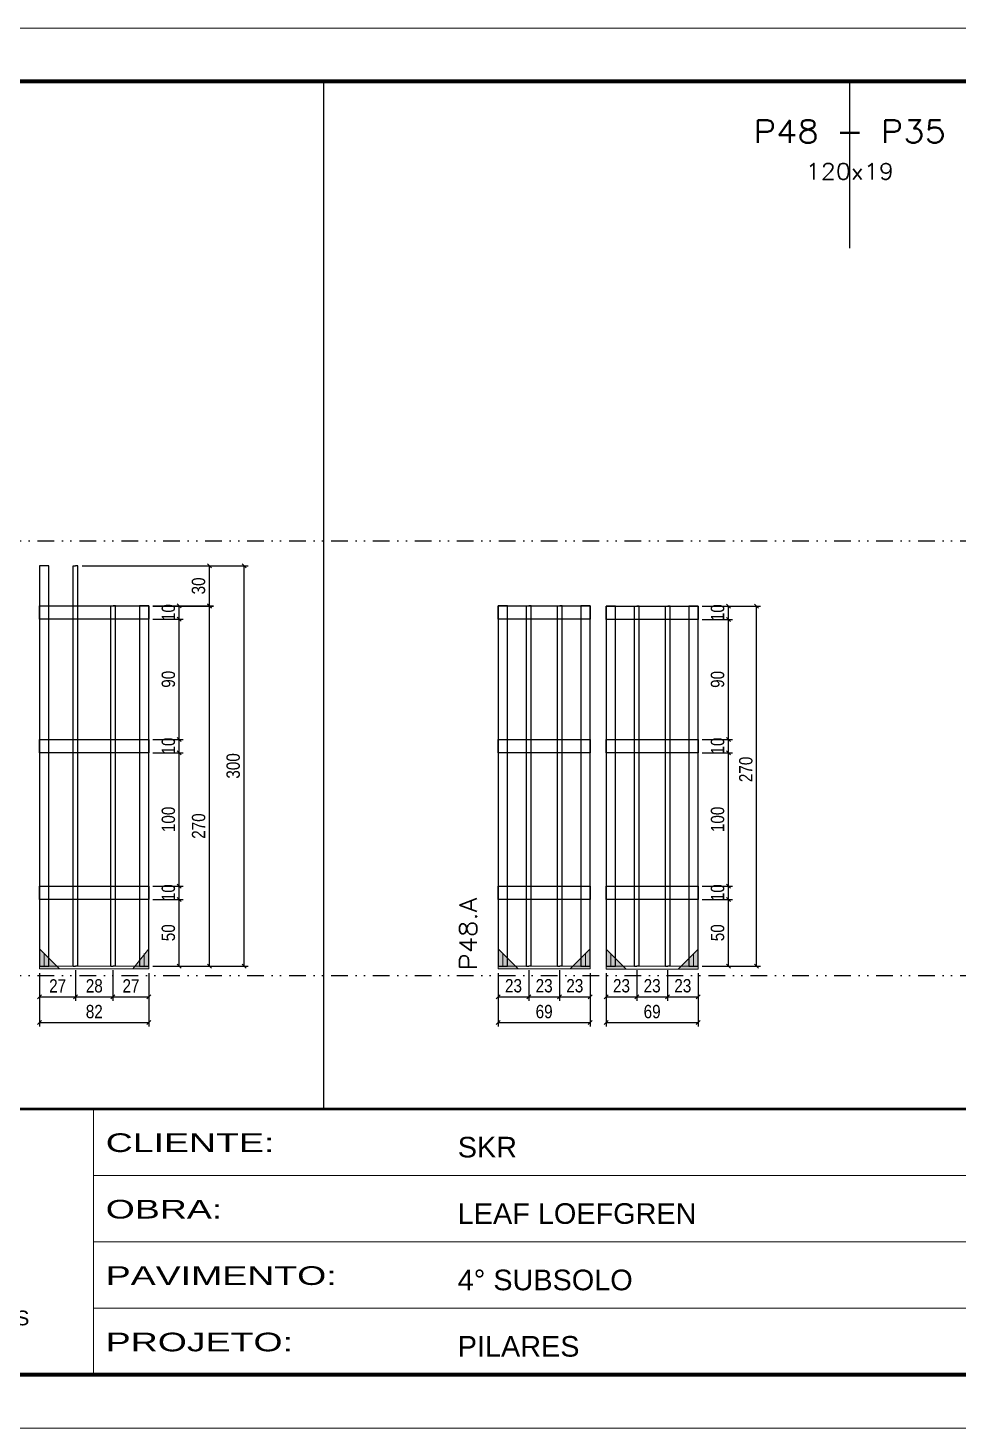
# Model space of a CAD drawing. Header units: millimetres. Extents: x 13777 to 27878, y -21631 to 6985.
# Drawn here: x 14776 to 15474, y -13591 to -12541 of the extents above; entities that cross this region are included whole.
import ezdxf
from ezdxf.enums import TextEntityAlignment as Align

# ---------------------------------------------------------------- set-up
doc = ezdxf.new("R2010")
doc.units = ezdxf.units.MM
for name, pattern in [('CONTINUO', [0]), ('DASHED', [0.75, 0.5, -0.25]), ('DIVIDE2', [0.625, 0.25, -0.125, 0, -0.125, 0, -0.125]), ('HIDDEN', [0.375, 0.25, -0.125])]:
    doc.linetypes.add(name, pattern=pattern)
for name, color, linetype in [('COTA', 241, 'Continuous'), ('Nível', 160, 'Continuous'), ('SARR_2.2x10', 60, 'Continuous'), ('SARR_3.5x7', 81, 'Continuous'), ('SARR_7x7', 40, 'Continuous'), ('Texto de Titulo', 7, 'Continuous'), ('Texto Nível', 251, 'Continuous'), ('Texto Qtd Sarr', 242, 'Continuous')]:
    doc.layers.add(name, color=color, linetype=linetype)
for name, color, linetype, lineweight in [('Folhas', 255, 'Continuous', 9), ('Madeira', 126, 'Continuous', 18), ('Sarr 2.2x7', 40, 'Continuous', 9), ('SARRAFO DE PRESSAO', 251, 'DASHED', 9), ('Texto Seção', 7, 'Continuous', 15)]:
    doc.layers.add(name, color=color, linetype=linetype, lineweight=lineweight)
doc.styles.add('ARIAL', font='arial.ttf')
doc.styles.add('COTA TECNICA', font='techl___.ttf', dxfattribs={"height": 10})
doc.styles.add('REGUA-120', font='ROMANS.shx', dxfattribs={"height": 15})
doc.styles.add('ROMANS', font='romans.shx')
doc.styles.add('Tecnologia', font='')
doc.styles.get('Tecnologia').set_extended_font_data('Forgotten Futurist')
doc.dimstyles.new('PAINEL', dxfattribs={"dimtxt": 10, "dimasz": 3, "dimexe": 3, "dimexo": 3, "dimgap": 3, "dimtad": 1, "dimdec": 1, "dimzin": 12, "dimdsep": 46, "dimtxsty": 'COTA TECNICA', "dimblk1": 'OBLIQUE', "dimblk2": 'OBLIQUE', "dimsah": 1, "dimcen": 0.9, "dimclrd": 4, "dimclre": 4, "dimclrt": 240, "dimadec": 1, "dimazin": 3, "dimtfac": 1, "dimtdec": 1, "dimtmove": 0, "dimatfit": 3, "dimfxl": 1, "dimtolj": 1, "dimtzin": 12, "dimarcsym": 0})

# ---------------------------------------------------------------- blocks, each defined once
blk = doc.blocks.new('9999999999')
at = {"color": 30, "linetype": 'CONTINUO'}
for p, q in [((98564.6, 34230.2), (98564.6, 34429.4)), ((98564.6, 34379.6), (99584, 34379.6)), ((98564.6, 34329.8), (99488, 34329.8)), ((98564.6, 34280), (99488, 34280))]:
    blk.add_line(p, q, dxfattribs=at)
at = {"color": 30, "linetype": 'CONTINUO', "const_width": 2}
blk.add_lwpolyline([(99584, 34230.2), (99584, 34414.4, 0.414214), (99569, 34429.4), (98229, 34429.4, 0.414214), (98214, 34414.4), (98214, 34245.2, 0.414214), (98229, 34230.2), (99584, 34230.2)], format="xyb", dxfattribs=at)
at = {"layer": 'Folhas'}
blk.add_lwpolyline([(98139, 34190.2), (99624, 34190.2), (99624, 35240.2), (98139, 35240.2)], close=True, dxfattribs=at)
at = {"layer": 'Folhas', "color": 30, "const_width": 3}
blk.add_lwpolyline([(98214, 34230.2), (99584, 34230.2), (99584, 35200.2), (98214, 35200.2)], close=True, dxfattribs=at)
at = {"color": 7, "linetype": 'Continuous', "ltscale": 5, "style": 'ARIAL'}
for s, height, p in [('SKR', 15.48, (98837.7, 34393.1)), ('LEAF LOEFGREN', 15.483, (98837.7, 34343.3)), ('4° SUBSOLO', 15.48, (98837.7, 34293.5)), ('NOVA SISTEMAS CONSTRUTIVOS', 11.059, (98263.2, 34267.2)), ('PILARES', 15.48, (98837.7, 34243.7))]:
    blk.add_text(s, height=height, dxfattribs=at).set_placement(p)
at = {"layer": 'Folhas', "color": 7, "style": 'Tecnologia', "width": 1.5}
for s, p in [('CLIENTE:', (98573.7, 34397.2)), ('OBRA:', (98573.7, 34347.3)), ('PAVIMENTO:', (98573.7, 34297.5)), ('PROJETO:', (98573.7, 34247.7))]:
    blk.add_text(s, height=14, dxfattribs=at).set_placement(p)
blk = doc.blocks.new('_Oblique')
at = {"color": 0, "linetype": 'ByBlock', "lineweight": -2}
blk.add_line((-0.5, -0.5), (0.5, 0.5), dxfattribs=at)
blk = doc.blocks.new('*D3092')
at = {"layer": 'COTA', "color": 4, "lineweight": -2, "transparency": 16777216}
for p, q in [((14785.1, -13249.8), (14785.1, -13270.6)), ((14812.1, -13247.6), (14812.1, -13270.6)), ((14785.1, -13267.6), (14812.1, -13267.6))]:
    blk.add_line(p, q, dxfattribs=at)
at = {"layer": 'Defpoints', "color": 0, "transparency": 16777216}
for p in [(14785.1, -13246.8), (14812.1, -13244.6), (14812.1, -13267.6)]:
    blk.add_point(p, dxfattribs=at)
at = {"layer": 'COTA', "color": 4, "lineweight": -2, "transparency": 16777216, "xscale": 3, "yscale": 3, "zscale": 3, "rotation": 180}
blk.add_blockref('_Oblique', (14785.1, -13267.6), dxfattribs=at)
at = {"layer": 'COTA', "color": 4, "lineweight": -2, "transparency": 16777216, "xscale": 3, "yscale": 3, "zscale": 3}
blk.add_blockref('_Oblique', (14812.1, -13267.6), dxfattribs=at)
at = {"layer": 'COTA', "color": 240, "transparency": 16777216, "insert": (14798.6, -13259.5), "char_height": 10, "attachment_point": 5, "style": 'COTA TECNICA'}
blk.add_mtext('\\A1;27', dxfattribs=at)
blk = doc.blocks.new('*D3093')
at = {"layer": 'COTA', "color": 4, "lineweight": -2, "transparency": 16777216}
for p, q in [((14812.1, -13247.6), (14812.1, -13270.6)), ((14840.1, -13247.6), (14840.1, -13270.6)), ((14812.1, -13267.6), (14840.1, -13267.6))]:
    blk.add_line(p, q, dxfattribs=at)
at = {"layer": 'Defpoints', "color": 0, "transparency": 16777216}
for p in [(14812.1, -13244.6), (14840.1, -13244.6), (14840.1, -13267.6)]:
    blk.add_point(p, dxfattribs=at)
at = {"layer": 'COTA', "color": 4, "lineweight": -2, "transparency": 16777216, "xscale": 3, "yscale": 3, "zscale": 3, "rotation": 180}
blk.add_blockref('_Oblique', (14812.1, -13267.6), dxfattribs=at)
at = {"layer": 'COTA', "color": 4, "lineweight": -2, "transparency": 16777216, "xscale": 3, "yscale": 3, "zscale": 3}
blk.add_blockref('_Oblique', (14840.1, -13267.6), dxfattribs=at)
at = {"layer": 'COTA', "color": 240, "transparency": 16777216, "insert": (14826.1, -13259.5), "char_height": 10, "attachment_point": 5, "style": 'COTA TECNICA'}
blk.add_mtext('\\A1;28', dxfattribs=at)
blk = doc.blocks.new('*D3094')
at = {"layer": 'COTA', "color": 4, "lineweight": -2, "transparency": 16777216}
for p, q in [((14840.1, -13247.6), (14840.1, -13270.6)), ((14867.1, -13249.8), (14867.1, -13270.6)), ((14840.1, -13267.6), (14867.1, -13267.6))]:
    blk.add_line(p, q, dxfattribs=at)
at = {"layer": 'Defpoints', "color": 0, "transparency": 16777216}
for p in [(14840.1, -13244.6), (14867.1, -13246.8), (14867.1, -13267.6)]:
    blk.add_point(p, dxfattribs=at)
at = {"layer": 'COTA', "color": 4, "lineweight": -2, "transparency": 16777216, "xscale": 3, "yscale": 3, "zscale": 3, "rotation": 180}
blk.add_blockref('_Oblique', (14840.1, -13267.6), dxfattribs=at)
at = {"layer": 'COTA', "color": 4, "lineweight": -2, "transparency": 16777216, "xscale": 3, "yscale": 3, "zscale": 3}
blk.add_blockref('_Oblique', (14867.1, -13267.6), dxfattribs=at)
at = {"layer": 'COTA', "color": 240, "transparency": 16777216, "insert": (14853.6, -13259.5), "char_height": 10, "attachment_point": 5, "style": 'COTA TECNICA'}
blk.add_mtext('\\A1;27', dxfattribs=at)
blk = doc.blocks.new('*D3095')
at = {"layer": 'COTA', "color": 4, "lineweight": -2, "transparency": 16777216}
for p, q in [((14785.1, -13249.8), (14785.1, -13289.9)), ((14867.1, -13249.8), (14867.1, -13289.9)), ((14785.1, -13286.9), (14867.1, -13286.9))]:
    blk.add_line(p, q, dxfattribs=at)
at = {"layer": 'Defpoints', "color": 0, "transparency": 16777216}
for p in [(14785.1, -13246.8), (14867.1, -13246.8), (14867.1, -13286.9)]:
    blk.add_point(p, dxfattribs=at)
at = {"layer": 'COTA', "color": 4, "lineweight": -2, "transparency": 16777216, "xscale": 3, "yscale": 3, "zscale": 3, "rotation": 180}
blk.add_blockref('_Oblique', (14785.1, -13286.9), dxfattribs=at)
at = {"layer": 'COTA', "color": 4, "lineweight": -2, "transparency": 16777216, "xscale": 3, "yscale": 3, "zscale": 3}
blk.add_blockref('_Oblique', (14867.1, -13286.9), dxfattribs=at)
at = {"layer": 'COTA', "color": 240, "transparency": 16777216, "insert": (14826.1, -13278.8), "char_height": 10, "attachment_point": 5, "style": 'COTA TECNICA'}
blk.add_mtext('\\A1;82', dxfattribs=at)
blk = doc.blocks.new('*D3096')
at = {"layer": 'COTA', "color": 4, "lineweight": -2, "transparency": 16777216}
for p, q in [((14870.1, -13194.6), (14892.8, -13194.6)), ((14889.8, -13244.6), (14889.8, -13194.6)), ((14870.1, -13244.6), (14892.8, -13244.6))]:
    blk.add_line(p, q, dxfattribs=at)
at = {"layer": 'Defpoints', "color": 0, "transparency": 16777216}
for p in [(14867.1, -13194.6), (14889.8, -13194.6), (14867.1, -13244.6)]:
    blk.add_point(p, dxfattribs=at)
at = {"layer": 'COTA', "color": 4, "lineweight": -2, "transparency": 16777216, "xscale": 3, "yscale": 3, "zscale": 3}
for p, rotation in [((14889.8, -13194.6), 90), ((14889.8, -13244.6), 270)]:
    blk.add_blockref('_Oblique', p, dxfattribs=dict(at, rotation=rotation))
at = {"layer": 'COTA', "color": 240, "transparency": 16777216, "insert": (14881.7, -13219.6), "char_height": 10, "attachment_point": 5, "rotation": 90, "style": 'COTA TECNICA'}
blk.add_mtext('\\A1;50', dxfattribs=at)
blk = doc.blocks.new('*D3097')
at = {"layer": 'COTA', "color": 4, "lineweight": -2, "transparency": 16777216}
for p, q in [((14870.1, -13184.6), (14892.8, -13184.6)), ((14889.8, -13194.6), (14889.8, -13184.6)), ((14870.1, -13194.6), (14892.8, -13194.6))]:
    blk.add_line(p, q, dxfattribs=at)
at = {"layer": 'Defpoints', "color": 0, "transparency": 16777216}
for p in [(14867.1, -13184.6), (14889.8, -13184.6), (14867.1, -13194.6)]:
    blk.add_point(p, dxfattribs=at)
at = {"layer": 'COTA', "color": 4, "lineweight": -2, "transparency": 16777216, "xscale": 3, "yscale": 3, "zscale": 3}
for p, rotation in [((14889.8, -13184.6), 90), ((14889.8, -13194.6), 270)]:
    blk.add_blockref('_Oblique', p, dxfattribs=dict(at, rotation=rotation))
at = {"layer": 'COTA', "color": 240, "transparency": 16777216, "insert": (14881.7, -13189.6), "char_height": 10, "attachment_point": 5, "rotation": 90, "style": 'COTA TECNICA'}
blk.add_mtext('\\A1;10', dxfattribs=at)
blk = doc.blocks.new('*D3098')
at = {"layer": 'COTA', "color": 4, "lineweight": -2, "transparency": 16777216}
for p, q in [((14870.1, -13084.6), (14892.8, -13084.6)), ((14889.8, -13184.6), (14889.8, -13084.6)), ((14870.1, -13184.6), (14892.8, -13184.6))]:
    blk.add_line(p, q, dxfattribs=at)
at = {"layer": 'Defpoints', "color": 0, "transparency": 16777216}
for p in [(14867.1, -13084.6), (14889.8, -13084.6), (14867.1, -13184.6)]:
    blk.add_point(p, dxfattribs=at)
at = {"layer": 'COTA', "color": 4, "lineweight": -2, "transparency": 16777216, "xscale": 3, "yscale": 3, "zscale": 3}
for p, rotation in [((14889.8, -13084.6), 90), ((14889.8, -13184.6), 270)]:
    blk.add_blockref('_Oblique', p, dxfattribs=dict(at, rotation=rotation))
at = {"layer": 'COTA', "color": 240, "transparency": 16777216, "insert": (14881.7, -13134.6), "char_height": 10, "attachment_point": 5, "rotation": 90, "style": 'COTA TECNICA'}
blk.add_mtext('\\A1;100', dxfattribs=at)
blk = doc.blocks.new('*D3099')
at = {"layer": 'COTA', "color": 4, "lineweight": -2, "transparency": 16777216}
for p, q in [((14870.1, -13074.6), (14892.8, -13074.6)), ((14889.8, -13084.6), (14889.8, -13074.6)), ((14870.1, -13084.6), (14892.8, -13084.6))]:
    blk.add_line(p, q, dxfattribs=at)
at = {"layer": 'Defpoints', "color": 0, "transparency": 16777216}
for p in [(14867.1, -13074.6), (14889.8, -13074.6), (14867.1, -13084.6)]:
    blk.add_point(p, dxfattribs=at)
at = {"layer": 'COTA', "color": 4, "lineweight": -2, "transparency": 16777216, "xscale": 3, "yscale": 3, "zscale": 3}
for p, rotation in [((14889.8, -13074.6), 90), ((14889.8, -13084.6), 270)]:
    blk.add_blockref('_Oblique', p, dxfattribs=dict(at, rotation=rotation))
at = {"layer": 'COTA', "color": 240, "transparency": 16777216, "insert": (14881.7, -13079.6), "char_height": 10, "attachment_point": 5, "rotation": 90, "style": 'COTA TECNICA'}
blk.add_mtext('\\A1;10', dxfattribs=at)
blk = doc.blocks.new('*D3100')
at = {"layer": 'COTA', "color": 4, "lineweight": -2, "transparency": 16777216}
for p, q in [((14870.1, -12984.5), (14892.8, -12984.5)), ((14889.8, -13074.6), (14889.8, -12984.5)), ((14870.1, -13074.6), (14892.8, -13074.6))]:
    blk.add_line(p, q, dxfattribs=at)
at = {"layer": 'Defpoints', "color": 0, "transparency": 16777216}
for p in [(14867.1, -12984.5), (14889.8, -12984.5), (14867.1, -13074.6)]:
    blk.add_point(p, dxfattribs=at)
at = {"layer": 'COTA', "color": 4, "lineweight": -2, "transparency": 16777216, "xscale": 3, "yscale": 3, "zscale": 3}
for p, rotation in [((14889.8, -12984.5), 90), ((14889.8, -13074.6), 270)]:
    blk.add_blockref('_Oblique', p, dxfattribs=dict(at, rotation=rotation))
at = {"layer": 'COTA', "color": 240, "transparency": 16777216, "insert": (14881.7, -13029.5), "char_height": 10, "attachment_point": 5, "rotation": 90, "style": 'COTA TECNICA'}
blk.add_mtext('\\A1;90', dxfattribs=at)
blk = doc.blocks.new('*D3101')
at = {"layer": 'COTA', "color": 4, "lineweight": -2, "transparency": 16777216}
for p, q in [((14870.1, -12974.6), (14915.5, -12974.6)), ((14912.5, -13244.6), (14912.5, -12974.6)), ((14870.1, -13244.6), (14915.5, -13244.6))]:
    blk.add_line(p, q, dxfattribs=at)
at = {"layer": 'Defpoints', "color": 0, "transparency": 16777216}
for p in [(14867.1, -12974.6), (14912.5, -12974.6), (14867.1, -13244.6)]:
    blk.add_point(p, dxfattribs=at)
at = {"layer": 'COTA', "color": 4, "lineweight": -2, "transparency": 16777216, "xscale": 3, "yscale": 3, "zscale": 3}
for p, rotation in [((14912.5, -12974.6), 90), ((14912.5, -13244.6), 270)]:
    blk.add_blockref('_Oblique', p, dxfattribs=dict(at, rotation=rotation))
at = {"layer": 'COTA', "color": 240, "transparency": 16777216, "insert": (14904.4, -13139.6), "char_height": 10, "attachment_point": 5, "rotation": 90, "style": 'COTA TECNICA'}
blk.add_mtext('\\A1;270', dxfattribs=at)
blk = doc.blocks.new('*D3102')
at = {"layer": 'COTA', "color": 4, "lineweight": -2, "transparency": 16777216}
for p, q in [((14870.1, -12974.5), (14892.8, -12974.5)), ((14889.8, -12984.5), (14889.8, -12974.5)), ((14870.1, -12984.5), (14892.8, -12984.5))]:
    blk.add_line(p, q, dxfattribs=at)
at = {"layer": 'Defpoints', "color": 0, "transparency": 16777216}
for p in [(14867.1, -12974.5), (14889.8, -12974.5), (14867.1, -12984.5)]:
    blk.add_point(p, dxfattribs=at)
at = {"layer": 'COTA', "color": 4, "lineweight": -2, "transparency": 16777216, "xscale": 3, "yscale": 3, "zscale": 3}
for p, rotation in [((14889.8, -12974.5), 90), ((14889.8, -12984.5), 270)]:
    blk.add_blockref('_Oblique', p, dxfattribs=dict(at, rotation=rotation))
at = {"layer": 'COTA', "color": 240, "transparency": 16777216, "insert": (14881.7, -12979.5), "char_height": 10, "attachment_point": 5, "rotation": 90, "style": 'COTA TECNICA'}
blk.add_mtext('\\A1;10', dxfattribs=at)
blk = doc.blocks.new('*D3103')
at = {"layer": 'COTA', "color": 4, "lineweight": -2, "transparency": 16777216}
for p, q in [((14816.9, -12944.5), (14941.6, -12944.5)), ((14938.6, -13244.6), (14938.6, -12944.5)), ((14870.1, -13244.6), (14941.6, -13244.6))]:
    blk.add_line(p, q, dxfattribs=at)
at = {"layer": 'Defpoints', "color": 0, "transparency": 16777216}
for p in [(14813.9, -12944.5), (14938.6, -12944.5), (14867.1, -13244.6)]:
    blk.add_point(p, dxfattribs=at)
at = {"layer": 'COTA', "color": 4, "lineweight": -2, "transparency": 16777216, "xscale": 3, "yscale": 3, "zscale": 3}
for p, rotation in [((14938.6, -12944.5), 90), ((14938.6, -13244.6), 270)]:
    blk.add_blockref('_Oblique', p, dxfattribs=dict(at, rotation=rotation))
at = {"layer": 'COTA', "color": 240, "transparency": 16777216, "insert": (14930.3, -13094.5), "char_height": 10, "attachment_point": 5, "rotation": 90, "style": 'COTA TECNICA'}
blk.add_mtext('\\A1;300', dxfattribs=at)
blk = doc.blocks.new('*D3104')
at = {"layer": 'COTA', "color": 4, "lineweight": -2, "transparency": 16777216}
for p, q in [((14816.9, -12944.5), (14915.5, -12944.5)), ((14912.5, -12974.5), (14912.5, -12944.5)), ((14870.1, -12974.5), (14915.5, -12974.5))]:
    blk.add_line(p, q, dxfattribs=at)
at = {"layer": 'Defpoints', "color": 0, "transparency": 16777216}
for p in [(14813.9, -12944.5), (14912.5, -12944.5), (14867.1, -12974.5)]:
    blk.add_point(p, dxfattribs=at)
at = {"layer": 'COTA', "color": 4, "lineweight": -2, "transparency": 16777216, "xscale": 3, "yscale": 3, "zscale": 3}
for p, rotation in [((14912.5, -12944.5), 90), ((14912.5, -12974.5), 270)]:
    blk.add_blockref('_Oblique', p, dxfattribs=dict(at, rotation=rotation))
at = {"layer": 'COTA', "color": 240, "transparency": 16777216, "insert": (14904.3, -12959.5), "char_height": 10, "attachment_point": 5, "rotation": 90, "style": 'COTA TECNICA'}
blk.add_mtext('\\A1;30', dxfattribs=at)
blk = doc.blocks.new('*D3116')
at = {"layer": 'COTA', "color": 4, "lineweight": -2, "transparency": 16777216}
for p, q in [((15129, -13249.8), (15129, -13270.6)), ((15152, -13247.6), (15152, -13270.6)), ((15129, -13267.6), (15152, -13267.6))]:
    blk.add_line(p, q, dxfattribs=at)
at = {"layer": 'Defpoints', "color": 0, "transparency": 16777216}
for p in [(15129, -13246.8), (15152, -13244.6), (15152, -13267.6)]:
    blk.add_point(p, dxfattribs=at)
at = {"layer": 'COTA', "color": 4, "lineweight": -2, "transparency": 16777216, "xscale": 3, "yscale": 3, "zscale": 3, "rotation": 180}
blk.add_blockref('_Oblique', (15129, -13267.6), dxfattribs=at)
at = {"layer": 'COTA', "color": 4, "lineweight": -2, "transparency": 16777216, "xscale": 3, "yscale": 3, "zscale": 3}
blk.add_blockref('_Oblique', (15152, -13267.6), dxfattribs=at)
at = {"layer": 'COTA', "color": 240, "transparency": 16777216, "insert": (15140.5, -13259.4), "char_height": 10, "attachment_point": 5, "style": 'COTA TECNICA'}
blk.add_mtext('\\A1;23', dxfattribs=at)
blk = doc.blocks.new('*D3117')
at = {"layer": 'COTA', "color": 4, "lineweight": -2, "transparency": 16777216}
for p, q in [((15152, -13247.6), (15152, -13270.6)), ((15175, -13247.6), (15175, -13270.6)), ((15152, -13267.6), (15175, -13267.6))]:
    blk.add_line(p, q, dxfattribs=at)
at = {"layer": 'Defpoints', "color": 0, "transparency": 16777216}
for p in [(15152, -13244.6), (15175, -13244.6), (15175, -13267.6)]:
    blk.add_point(p, dxfattribs=at)
at = {"layer": 'COTA', "color": 4, "lineweight": -2, "transparency": 16777216, "xscale": 3, "yscale": 3, "zscale": 3, "rotation": 180}
blk.add_blockref('_Oblique', (15152, -13267.6), dxfattribs=at)
at = {"layer": 'COTA', "color": 4, "lineweight": -2, "transparency": 16777216, "xscale": 3, "yscale": 3, "zscale": 3}
blk.add_blockref('_Oblique', (15175, -13267.6), dxfattribs=at)
at = {"layer": 'COTA', "color": 240, "transparency": 16777216, "insert": (15163.5, -13259.4), "char_height": 10, "attachment_point": 5, "style": 'COTA TECNICA'}
blk.add_mtext('\\A1;23', dxfattribs=at)
blk = doc.blocks.new('*D3118')
at = {"layer": 'COTA', "color": 4, "lineweight": -2, "transparency": 16777216}
for p, q in [((15175, -13247.6), (15175, -13270.6)), ((15198, -13249.8), (15198, -13270.6)), ((15175, -13267.6), (15198, -13267.6))]:
    blk.add_line(p, q, dxfattribs=at)
at = {"layer": 'Defpoints', "color": 0, "transparency": 16777216}
for p in [(15175, -13244.6), (15198, -13246.8), (15198, -13267.6)]:
    blk.add_point(p, dxfattribs=at)
at = {"layer": 'COTA', "color": 4, "lineweight": -2, "transparency": 16777216, "xscale": 3, "yscale": 3, "zscale": 3, "rotation": 180}
blk.add_blockref('_Oblique', (15175, -13267.6), dxfattribs=at)
at = {"layer": 'COTA', "color": 4, "lineweight": -2, "transparency": 16777216, "xscale": 3, "yscale": 3, "zscale": 3}
blk.add_blockref('_Oblique', (15198, -13267.6), dxfattribs=at)
at = {"layer": 'COTA', "color": 240, "transparency": 16777216, "insert": (15186.5, -13259.4), "char_height": 10, "attachment_point": 5, "style": 'COTA TECNICA'}
blk.add_mtext('\\A1;23', dxfattribs=at)
blk = doc.blocks.new('*D3119')
at = {"layer": 'COTA', "color": 4, "lineweight": -2, "transparency": 16777216}
for p, q in [((15129, -13249.8), (15129, -13289.9)), ((15198, -13249.8), (15198, -13289.9)), ((15129, -13286.9), (15198, -13286.9))]:
    blk.add_line(p, q, dxfattribs=at)
at = {"layer": 'Defpoints', "color": 0, "transparency": 16777216}
for p in [(15129, -13246.8), (15198, -13246.8), (15198, -13286.9)]:
    blk.add_point(p, dxfattribs=at)
at = {"layer": 'COTA', "color": 4, "lineweight": -2, "transparency": 16777216, "xscale": 3, "yscale": 3, "zscale": 3, "rotation": 180}
blk.add_blockref('_Oblique', (15129, -13286.9), dxfattribs=at)
at = {"layer": 'COTA', "color": 4, "lineweight": -2, "transparency": 16777216, "xscale": 3, "yscale": 3, "zscale": 3}
blk.add_blockref('_Oblique', (15198, -13286.9), dxfattribs=at)
at = {"layer": 'COTA', "color": 240, "transparency": 16777216, "insert": (15163.5, -13278.8), "char_height": 10, "attachment_point": 5, "style": 'COTA TECNICA'}
blk.add_mtext('\\A1;69', dxfattribs=at)
blk = doc.blocks.new('*D3120')
at = {"layer": 'COTA', "color": 4, "lineweight": -2, "transparency": 16777216}
for p, q in [((15210, -13249.8), (15210, -13270.6)), ((15233, -13247.6), (15233, -13270.6)), ((15210, -13267.6), (15233, -13267.6))]:
    blk.add_line(p, q, dxfattribs=at)
at = {"layer": 'Defpoints', "color": 0, "transparency": 16777216}
for p in [(15210, -13246.8), (15233, -13244.6), (15233, -13267.6)]:
    blk.add_point(p, dxfattribs=at)
at = {"layer": 'COTA', "color": 4, "lineweight": -2, "transparency": 16777216, "xscale": 3, "yscale": 3, "zscale": 3, "rotation": 180}
blk.add_blockref('_Oblique', (15210, -13267.6), dxfattribs=at)
at = {"layer": 'COTA', "color": 4, "lineweight": -2, "transparency": 16777216, "xscale": 3, "yscale": 3, "zscale": 3}
blk.add_blockref('_Oblique', (15233, -13267.6), dxfattribs=at)
at = {"layer": 'COTA', "color": 240, "transparency": 16777216, "insert": (15221.5, -13259.4), "char_height": 10, "attachment_point": 5, "style": 'COTA TECNICA'}
blk.add_mtext('\\A1;23', dxfattribs=at)
blk = doc.blocks.new('*D3121')
at = {"layer": 'COTA', "color": 4, "lineweight": -2, "transparency": 16777216}
for p, q in [((15233, -13247.6), (15233, -13270.6)), ((15256, -13247.6), (15256, -13270.6)), ((15233, -13267.6), (15256, -13267.6))]:
    blk.add_line(p, q, dxfattribs=at)
at = {"layer": 'Defpoints', "color": 0, "transparency": 16777216}
for p in [(15233, -13244.6), (15256, -13244.6), (15256, -13267.6)]:
    blk.add_point(p, dxfattribs=at)
at = {"layer": 'COTA', "color": 4, "lineweight": -2, "transparency": 16777216, "xscale": 3, "yscale": 3, "zscale": 3, "rotation": 180}
blk.add_blockref('_Oblique', (15233, -13267.6), dxfattribs=at)
at = {"layer": 'COTA', "color": 4, "lineweight": -2, "transparency": 16777216, "xscale": 3, "yscale": 3, "zscale": 3}
blk.add_blockref('_Oblique', (15256, -13267.6), dxfattribs=at)
at = {"layer": 'COTA', "color": 240, "transparency": 16777216, "insert": (15244.5, -13259.4), "char_height": 10, "attachment_point": 5, "style": 'COTA TECNICA'}
blk.add_mtext('\\A1;23', dxfattribs=at)
blk = doc.blocks.new('*D3122')
at = {"layer": 'COTA', "color": 4, "lineweight": -2, "transparency": 16777216}
for p, q in [((15256, -13247.6), (15256, -13270.6)), ((15279, -13249.8), (15279, -13270.6)), ((15256, -13267.6), (15279, -13267.6))]:
    blk.add_line(p, q, dxfattribs=at)
at = {"layer": 'Defpoints', "color": 0, "transparency": 16777216}
for p in [(15256, -13244.6), (15279, -13246.8), (15279, -13267.6)]:
    blk.add_point(p, dxfattribs=at)
at = {"layer": 'COTA', "color": 4, "lineweight": -2, "transparency": 16777216, "xscale": 3, "yscale": 3, "zscale": 3, "rotation": 180}
blk.add_blockref('_Oblique', (15256, -13267.6), dxfattribs=at)
at = {"layer": 'COTA', "color": 4, "lineweight": -2, "transparency": 16777216, "xscale": 3, "yscale": 3, "zscale": 3}
blk.add_blockref('_Oblique', (15279, -13267.6), dxfattribs=at)
at = {"layer": 'COTA', "color": 240, "transparency": 16777216, "insert": (15267.5, -13259.4), "char_height": 10, "attachment_point": 5, "style": 'COTA TECNICA'}
blk.add_mtext('\\A1;23', dxfattribs=at)
blk = doc.blocks.new('*D3123')
at = {"layer": 'COTA', "color": 4, "lineweight": -2, "transparency": 16777216}
for p, q in [((15210, -13249.8), (15210, -13290)), ((15279, -13249.8), (15279, -13290)), ((15210, -13287), (15279, -13287))]:
    blk.add_line(p, q, dxfattribs=at)
at = {"layer": 'Defpoints', "color": 0, "transparency": 16777216}
for p in [(15210, -13246.8), (15279, -13246.8), (15279, -13287)]:
    blk.add_point(p, dxfattribs=at)
at = {"layer": 'COTA', "color": 4, "lineweight": -2, "transparency": 16777216, "xscale": 3, "yscale": 3, "zscale": 3, "rotation": 180}
blk.add_blockref('_Oblique', (15210, -13287), dxfattribs=at)
at = {"layer": 'COTA', "color": 4, "lineweight": -2, "transparency": 16777216, "xscale": 3, "yscale": 3, "zscale": 3}
blk.add_blockref('_Oblique', (15279, -13287), dxfattribs=at)
at = {"layer": 'COTA', "color": 240, "transparency": 16777216, "insert": (15244.5, -13278.8), "char_height": 10, "attachment_point": 5, "style": 'COTA TECNICA'}
blk.add_mtext('\\A1;69', dxfattribs=at)
blk = doc.blocks.new('*D3124')
at = {"layer": 'COTA', "color": 4, "lineweight": -2, "transparency": 16777216}
for p, q in [((15282, -13194.6), (15304.7, -13194.6)), ((15301.7, -13244.6), (15301.7, -13194.6)), ((15282, -13244.6), (15304.7, -13244.6))]:
    blk.add_line(p, q, dxfattribs=at)
at = {"layer": 'Defpoints', "color": 0, "transparency": 16777216}
for p in [(15279, -13194.6), (15301.7, -13194.6), (15279, -13244.6)]:
    blk.add_point(p, dxfattribs=at)
at = {"layer": 'COTA', "color": 4, "lineweight": -2, "transparency": 16777216, "xscale": 3, "yscale": 3, "zscale": 3}
for p, rotation in [((15301.7, -13194.6), 90), ((15301.7, -13244.6), 270)]:
    blk.add_blockref('_Oblique', p, dxfattribs=dict(at, rotation=rotation))
at = {"layer": 'COTA', "color": 240, "transparency": 16777216, "insert": (15293.6, -13219.6), "char_height": 10, "attachment_point": 5, "rotation": 90, "style": 'COTA TECNICA'}
blk.add_mtext('\\A1;50', dxfattribs=at)
blk = doc.blocks.new('*D3125')
at = {"layer": 'COTA', "color": 4, "lineweight": -2, "transparency": 16777216}
for p, q in [((15282, -13184.6), (15304.7, -13184.6)), ((15301.7, -13194.6), (15301.7, -13184.6)), ((15282, -13194.6), (15304.7, -13194.6))]:
    blk.add_line(p, q, dxfattribs=at)
at = {"layer": 'Defpoints', "color": 0, "transparency": 16777216}
for p in [(15279, -13184.6), (15301.7, -13184.6), (15279, -13194.6)]:
    blk.add_point(p, dxfattribs=at)
at = {"layer": 'COTA', "color": 4, "lineweight": -2, "transparency": 16777216, "xscale": 3, "yscale": 3, "zscale": 3}
for p, rotation in [((15301.7, -13184.6), 90), ((15301.7, -13194.6), 270)]:
    blk.add_blockref('_Oblique', p, dxfattribs=dict(at, rotation=rotation))
at = {"layer": 'COTA', "color": 240, "transparency": 16777216, "insert": (15293.6, -13189.6), "char_height": 10, "attachment_point": 5, "rotation": 90, "style": 'COTA TECNICA'}
blk.add_mtext('\\A1;10', dxfattribs=at)
blk = doc.blocks.new('*D3126')
at = {"layer": 'COTA', "color": 4, "lineweight": -2, "transparency": 16777216}
for p, q in [((15282, -13084.6), (15304.7, -13084.6)), ((15301.7, -13184.6), (15301.7, -13084.6)), ((15282, -13184.6), (15304.7, -13184.6))]:
    blk.add_line(p, q, dxfattribs=at)
at = {"layer": 'Defpoints', "color": 0, "transparency": 16777216}
for p in [(15279, -13084.6), (15301.7, -13084.6), (15279, -13184.6)]:
    blk.add_point(p, dxfattribs=at)
at = {"layer": 'COTA', "color": 4, "lineweight": -2, "transparency": 16777216, "xscale": 3, "yscale": 3, "zscale": 3}
for p, rotation in [((15301.7, -13084.6), 90), ((15301.7, -13184.6), 270)]:
    blk.add_blockref('_Oblique', p, dxfattribs=dict(at, rotation=rotation))
at = {"layer": 'COTA', "color": 240, "transparency": 16777216, "insert": (15293.6, -13134.6), "char_height": 10, "attachment_point": 5, "rotation": 90, "style": 'COTA TECNICA'}
blk.add_mtext('\\A1;100', dxfattribs=at)
blk = doc.blocks.new('*D3127')
at = {"layer": 'COTA', "color": 4, "lineweight": -2, "transparency": 16777216}
for p, q in [((15282, -13074.6), (15304.7, -13074.6)), ((15301.7, -13084.6), (15301.7, -13074.6)), ((15282, -13084.6), (15304.7, -13084.6))]:
    blk.add_line(p, q, dxfattribs=at)
at = {"layer": 'Defpoints', "color": 0, "transparency": 16777216}
for p in [(15279, -13074.6), (15301.7, -13074.6), (15279, -13084.6)]:
    blk.add_point(p, dxfattribs=at)
at = {"layer": 'COTA', "color": 4, "lineweight": -2, "transparency": 16777216, "xscale": 3, "yscale": 3, "zscale": 3}
for p, rotation in [((15301.7, -13074.6), 90), ((15301.7, -13084.6), 270)]:
    blk.add_blockref('_Oblique', p, dxfattribs=dict(at, rotation=rotation))
at = {"layer": 'COTA', "color": 240, "transparency": 16777216, "insert": (15293.6, -13079.6), "char_height": 10, "attachment_point": 5, "rotation": 90, "style": 'COTA TECNICA'}
blk.add_mtext('\\A1;10', dxfattribs=at)
blk = doc.blocks.new('*D3113')
at = {"layer": 'COTA', "color": 4, "lineweight": -2, "transparency": 16777216}
for p, q in [((15282, -12984.6), (15304.7, -12984.6)), ((15301.7, -13074.6), (15301.7, -12984.6)), ((15282, -13074.6), (15304.7, -13074.6))]:
    blk.add_line(p, q, dxfattribs=at)
at = {"layer": 'Defpoints', "color": 0, "transparency": 16777216}
for p in [(15279, -12984.6), (15301.7, -12984.6), (15279, -13074.6)]:
    blk.add_point(p, dxfattribs=at)
at = {"layer": 'COTA', "color": 4, "lineweight": -2, "transparency": 16777216, "xscale": 3, "yscale": 3, "zscale": 3}
for p, rotation in [((15301.7, -12984.6), 90), ((15301.7, -13074.6), 270)]:
    blk.add_blockref('_Oblique', p, dxfattribs=dict(at, rotation=rotation))
at = {"layer": 'COTA', "color": 240, "transparency": 16777216, "insert": (15293.6, -13029.6), "char_height": 10, "attachment_point": 5, "rotation": 90, "style": 'COTA TECNICA'}
blk.add_mtext('\\A1;90', dxfattribs=at)
blk = doc.blocks.new('*D3114')
at = {"layer": 'COTA', "color": 4, "lineweight": -2, "transparency": 16777216}
for p, q in [((15282, -12974.6), (15325.9, -12974.6)), ((15322.9, -13244.6), (15322.9, -12974.6)), ((15282, -13244.6), (15325.9, -13244.6))]:
    blk.add_line(p, q, dxfattribs=at)
at = {"layer": 'Defpoints', "color": 0, "transparency": 16777216}
for p in [(15279, -12974.6), (15322.9, -12974.6), (15279, -13244.6)]:
    blk.add_point(p, dxfattribs=at)
at = {"layer": 'COTA', "color": 4, "lineweight": -2, "transparency": 16777216, "xscale": 3, "yscale": 3, "zscale": 3}
for p, rotation in [((15322.9, -12974.6), 90), ((15322.9, -13244.6), 270)]:
    blk.add_blockref('_Oblique', p, dxfattribs=dict(at, rotation=rotation))
at = {"layer": 'COTA', "color": 240, "transparency": 16777216, "insert": (15314.8, -13097.1), "char_height": 10, "attachment_point": 5, "rotation": 90, "style": 'COTA TECNICA'}
blk.add_mtext('\\A1;270', dxfattribs=at)
blk = doc.blocks.new('*D3115')
at = {"layer": 'COTA', "color": 4, "lineweight": -2, "transparency": 16777216}
for p, q in [((15282, -12974.6), (15304.7, -12974.6)), ((15301.7, -12984.6), (15301.7, -12974.6)), ((15282, -12984.6), (15304.7, -12984.6))]:
    blk.add_line(p, q, dxfattribs=at)
at = {"layer": 'Defpoints', "color": 0, "transparency": 16777216}
for p in [(15279, -12974.6), (15301.7, -12974.6), (15279, -12984.6)]:
    blk.add_point(p, dxfattribs=at)
at = {"layer": 'COTA', "color": 4, "lineweight": -2, "transparency": 16777216, "xscale": 3, "yscale": 3, "zscale": 3}
for p, rotation in [((15301.7, -12974.6), 90), ((15301.7, -12984.6), 270)]:
    blk.add_blockref('_Oblique', p, dxfattribs=dict(at, rotation=rotation))
at = {"layer": 'COTA', "color": 240, "transparency": 16777216, "insert": (15293.6, -12979.6), "char_height": 10, "attachment_point": 5, "rotation": 90, "style": 'COTA TECNICA'}
blk.add_mtext('\\A1;10', dxfattribs=at)
blk = doc.blocks.new('titulo1')
at = {"layer": 'Defpoints', "color": 252, "linetype": 'HIDDEN', "ltscale": 2}
blk.add_line((0, 0), (0, 125), dxfattribs=at)
at = {"layer": 'Defpoints', "style": 'ROMANS', "oblique": 15}
blk.add_attdef('FOLHA', text='', height=10, dxfattribs=at).set_placement((0, 15.6), align=Align.MIDDLE_CENTER)
at = {"layer": 'Texto Qtd Sarr', "color": 3, "style": 'ROMANS', "oblique": 15}
for tag, height, p in [('TITULO', 17, (0, 71.4)), ('SEÇÃO', 12, (0, 41.5))]:
    blk.add_attdef(tag, text='', height=height, dxfattribs=at).set_placement(p, align=Align.MIDDLE_CENTER)

msp = doc.modelspace()

# ---------------------------------------------------------------- hatches: boundary and pattern name
at = {"layer": 'Madeira'}
h = msp.add_hatch(color=252, dxfattribs=at)
h.dxf.hatch_style = 2
h.paths.add_polyline_path([(14785.13, -13231.77), (14785.13, -13246.77), (14800.13, -13246.77)])
h = msp.add_hatch(color=252, dxfattribs=at)
h.dxf.hatch_style = 2
h.paths.add_polyline_path([(14867.13, -13231.77), (14867.13, -13246.77), (14855.13, -13246.77)])
h = msp.add_hatch(color=252, dxfattribs=at)
h.dxf.hatch_style = 2
h.paths.add_polyline_path([(15129.03, -13231.77), (15129.03, -13246.77), (15144.03, -13246.77)])
h = msp.add_hatch(color=252, dxfattribs=at)
h.dxf.hatch_style = 2
h.paths.add_polyline_path([(15198.03, -13231.77), (15198.03, -13246.77), (15183.03, -13246.77)])
h = msp.add_hatch(color=252, dxfattribs=at)
h.dxf.hatch_style = 2
h.paths.add_polyline_path([(15210.02, -13231.8), (15210.02, -13246.8), (15225.02, -13246.8)])
h = msp.add_hatch(color=252, dxfattribs=at)
h.dxf.hatch_style = 2
h.paths.add_polyline_path([(15279.02, -13231.8), (15279.02, -13246.8), (15264.02, -13246.8)])

# ---------------------------------------------------------------- linework, layer by layer
at = {"layer": 'Madeira', "color": 250, "linetype": 'HIDDEN'}
for p, q in [((14788.63, -13235.27), (14788.63, -13244.57)), ((14863.63, -13235.27), (14863.63, -13244.57)), ((15132.53, -13235.27), (15132.53, -13244.57)), ((15194.53, -13235.27), (15194.53, -13244.57)), ((15213.52, -13235.3), (15213.52, -13244.6)), ((15275.52, -13235.3), (15275.52, -13244.6)), ((14794.97, -13244.57), (14785.13, -13244.57)), ((14794.97, -13244.57), (14785.13, -13244.57)), ((14857.3, -13244.57), (14867.13, -13244.57)), ((14857.3, -13244.57), (14867.13, -13244.57)), ((15138.86, -13244.57), (15129.03, -13244.57)), ((15138.86, -13244.57), (15129.03, -13244.57)), ((15188.2, -13244.57), (15198.03, -13244.57)), ((15188.2, -13244.57), (15198.03, -13244.57)), ((15219.85, -13244.6), (15210.02, -13244.6)), ((15219.85, -13244.6), (15210.02, -13244.6)), ((15269.19, -13244.6), (15279.02, -13244.6)), ((15269.19, -13244.6), (15279.02, -13244.6))]:
    msp.add_line(p, q, dxfattribs=at)
at = {"layer": 'Madeira', "color": 1, "linetype": 'HIDDEN'}
for p, q in [((14788.63, -13235.27), (14788.63, -13244.57)), ((14792.13, -13238.77), (14792.13, -13244.57)), ((14863.63, -13235.27), (14863.63, -13244.57)), ((15132.53, -13235.27), (15132.53, -13244.57)), ((15136.03, -13238.77), (15136.03, -13244.57)), ((15194.53, -13235.27), (15194.53, -13244.57)), ((15213.52, -13235.3), (15213.52, -13244.6)), ((15217.02, -13238.8), (15217.02, -13244.6)), ((15275.52, -13235.3), (15275.52, -13244.6)), ((14800.93, -13244.57), (14785.13, -13244.57)), ((14843.33, -13244.57), (14867.13, -13244.57)), ((15144.83, -13244.57), (15129.03, -13244.57)), ((15178.23, -13244.57), (15198.03, -13244.57)), ((15225.82, -13244.6), (15210.02, -13244.6)), ((15259.22, -13244.6), (15279.02, -13244.6))]:
    msp.add_line(p, q, dxfattribs=at)
at = {"layer": 'Madeira', "color": 250}
for p, q in [((14785.13, -13244.57), (14785.13, -13246.77)), ((14785.13, -13244.57), (14785.13, -13246.77)), ((14785.13, -13244.57), (14785.13, -13246.77)), ((15129.03, -13244.57), (15129.03, -13246.77)), ((15129.03, -13244.57), (15129.03, -13246.77)), ((15129.03, -13244.57), (15129.03, -13246.77)), ((15210.02, -13244.6), (15210.02, -13246.8)), ((15210.02, -13244.6), (15210.02, -13246.8)), ((15210.02, -13244.6), (15210.02, -13246.8))]:
    msp.add_line(p, q, dxfattribs=at)
at = {"layer": 'Madeira', "color": 0}
for points in [[(14785.13, -13231.77), (14785.13, -13246.77), (14800.13, -13246.77), (14785.13, -13231.77)], [(14867.13, -13231.77), (14867.13, -13246.77), (14855.13, -13246.77), (14867.13, -13231.77)], [(15129.03, -13231.77), (15129.03, -13246.77), (15144.03, -13246.77), (15129.03, -13231.77)], [(15198.03, -13231.77), (15198.03, -13246.77), (15183.03, -13246.77), (15198.03, -13231.77)], [(15210.02, -13231.8), (15210.02, -13246.8), (15225.02, -13246.8), (15210.02, -13231.8)], [(15279.02, -13231.8), (15279.02, -13246.8), (15264.02, -13246.8), (15279.02, -13231.8)]]:
    msp.add_lwpolyline(points, dxfattribs=at)
at = {"layer": 'Nível', "color": 4, "linetype": 'DIVIDE2', "ltscale": 50}
for p, q in [((13777.11, -12925.77), (21531.15, -12925.77)), ((13777.11, -13251.77), (21531.15, -13251.77))]:
    msp.add_line(p, q, dxfattribs=at)
at = {"layer": 'Sarr 2.2x7'}
for p, q in [((14785.13, -13244.57), (14785.13, -13246.77)), ((14867.13, -13246.77), (14867.13, -13244.57))]:
    msp.add_line(p, q, dxfattribs=at)
for points in [[(14867.13, -13244.57), (14785.13, -13244.57), (14785.13, -13246.77), (14867.13, -13246.77)], [(15198.03, -13244.57), (15129.03, -13244.57), (15129.03, -13246.77), (15198.03, -13246.77)], [(15198.03, -13244.57), (15129.03, -13244.57), (15129.03, -13246.77), (15198.03, -13246.77)], [(15279.02, -13244.6), (15210.02, -13244.6), (15210.02, -13246.8), (15279.02, -13246.8)], [(15279.02, -13244.6), (15210.02, -13244.6), (15210.02, -13246.8), (15279.02, -13246.8)]]:
    msp.add_lwpolyline(points, close=True, dxfattribs=at)
at = {"layer": 'SARR_2.2x10'}
for points in [[(14785.13, -12974.53), (14867.13, -12974.53), (14867.13, -12984.53), (14785.13, -12984.53)], [(15129.03, -12974.53), (15198.03, -12974.53), (15198.03, -12984.53), (15129.03, -12984.53)], [(15129.03, -12974.53), (15198.03, -12974.53), (15198.03, -12984.53), (15129.03, -12984.53)], [(15210.02, -12974.57), (15279.02, -12974.57), (15279.02, -12984.57), (15210.02, -12984.57)], [(15210.02, -12974.57), (15279.02, -12974.57), (15279.02, -12984.57), (15210.02, -12984.57)], [(14785.13, -13074.57), (14867.13, -13074.57), (14867.13, -13084.57), (14785.13, -13084.57)], [(15129.03, -13074.57), (15198.03, -13074.57), (15198.03, -13084.57), (15129.03, -13084.57)], [(15129.03, -13074.57), (15198.03, -13074.57), (15198.03, -13084.57), (15129.03, -13084.57)], [(15210.02, -13074.6), (15279.02, -13074.6), (15279.02, -13084.6), (15210.02, -13084.6)], [(15210.02, -13074.6), (15279.02, -13074.6), (15279.02, -13084.6), (15210.02, -13084.6)], [(14785.13, -13184.57), (14867.13, -13184.57), (14867.13, -13194.57), (14785.13, -13194.57)], [(15129.03, -13184.57), (15198.03, -13184.57), (15198.03, -13194.57), (15129.03, -13194.57)], [(15129.03, -13184.57), (15198.03, -13184.57), (15198.03, -13194.57), (15129.03, -13194.57)], [(15210.02, -13184.6), (15279.02, -13184.6), (15279.02, -13194.6), (15210.02, -13194.6)], [(15210.02, -13184.6), (15279.02, -13184.6), (15279.02, -13194.6), (15210.02, -13194.6)]]:
    msp.add_lwpolyline(points, close=True, dxfattribs=at)
at = {"layer": 'SARR_3.5x7'}
for p, q in [((14810.38, -13244.57), (14810.38, -12944.53)), ((14810.38, -12944.53), (14812.13, -12944.53)), ((14813.88, -12944.53), (14812.13, -12944.53)), ((14813.88, -13244.57), (14813.88, -12944.53)), ((14838.51, -13244.57), (14838.51, -12974.53)), ((14838.51, -12974.53), (14840.26, -12974.53)), ((14842.01, -12974.53), (14840.26, -12974.53)), ((14842.01, -13244.57), (14842.01, -12974.53)), ((15150.28, -13244.57), (15150.28, -12974.53)), ((15150.28, -12974.53), (15152.03, -12974.53)), ((15150.28, -13244.57), (15150.28, -12974.53)), ((15150.28, -12974.53), (15152.03, -12974.53)), ((15153.78, -12974.53), (15152.03, -12974.53)), ((15153.78, -12974.53), (15152.03, -12974.53)), ((15153.78, -13244.57), (15153.78, -12974.53)), ((15153.78, -13244.57), (15153.78, -12974.53)), ((15173.41, -13244.57), (15173.41, -12974.53)), ((15173.41, -12974.53), (15175.16, -12974.53)), ((15173.41, -13244.57), (15173.41, -12974.53)), ((15173.41, -12974.53), (15175.16, -12974.53)), ((15176.91, -12974.53), (15175.16, -12974.53)), ((15176.91, -12974.53), (15175.16, -12974.53)), ((15176.91, -13244.57), (15176.91, -12974.53)), ((15176.91, -13244.57), (15176.91, -12974.53)), ((15231.27, -13244.6), (15231.27, -12974.57)), ((15231.27, -12974.57), (15233.02, -12974.57)), ((15231.27, -13244.6), (15231.27, -12974.57)), ((15231.27, -12974.57), (15233.02, -12974.57)), ((15234.77, -12974.57), (15233.02, -12974.57)), ((15234.77, -12974.57), (15233.02, -12974.57)), ((15234.77, -13244.6), (15234.77, -12974.57)), ((15234.77, -13244.6), (15234.77, -12974.57)), ((15254.4, -13244.6), (15254.4, -12974.57)), ((15254.4, -12974.57), (15256.15, -12974.57)), ((15254.4, -13244.6), (15254.4, -12974.57)), ((15254.4, -12974.57), (15256.15, -12974.57)), ((15257.9, -12974.57), (15256.15, -12974.57)), ((15257.9, -12974.57), (15256.15, -12974.57)), ((15257.9, -13244.6), (15257.9, -12974.57)), ((15257.9, -13244.6), (15257.9, -12974.57)), ((14810.38, -13244.57), (14812.13, -13244.57)), ((14813.88, -13244.57), (14812.13, -13244.57)), ((14838.51, -13244.57), (14840.26, -13244.57)), ((14842.01, -13244.57), (14840.26, -13244.57)), ((15150.28, -13244.57), (15152.03, -13244.57)), ((15150.28, -13244.57), (15152.03, -13244.57)), ((15153.78, -13244.57), (15152.03, -13244.57)), ((15153.78, -13244.57), (15152.03, -13244.57)), ((15173.41, -13244.57), (15175.16, -13244.57)), ((15173.41, -13244.57), (15175.16, -13244.57)), ((15176.91, -13244.57), (15175.16, -13244.57)), ((15176.91, -13244.57), (15175.16, -13244.57)), ((15231.27, -13244.6), (15233.02, -13244.6)), ((15231.27, -13244.6), (15233.02, -13244.6)), ((15234.77, -13244.6), (15233.02, -13244.6)), ((15234.77, -13244.6), (15233.02, -13244.6)), ((15254.4, -13244.6), (15256.15, -13244.6)), ((15254.4, -13244.6), (15256.15, -13244.6)), ((15257.9, -13244.6), (15256.15, -13244.6)), ((15257.9, -13244.6), (15256.15, -13244.6))]:
    msp.add_line(p, q, dxfattribs=at)
at = {"layer": 'SARR_7x7'}
for points in [[(14785.13, -13244.57), (14792.13, -13244.57), (14792.13, -12944.53), (14785.13, -12944.53)], [(14860.13, -13244.57), (14867.13, -13244.57), (14867.13, -12974.53), (14860.13, -12974.53)], [(15129.03, -13244.57), (15136.03, -13244.57), (15136.03, -12974.53), (15129.03, -12974.53)], [(15129.03, -13244.57), (15136.03, -13244.57), (15136.03, -12974.53), (15129.03, -12974.53)], [(15191.03, -13244.57), (15198.03, -13244.57), (15198.03, -12974.53), (15191.03, -12974.53)], [(15191.03, -13244.57), (15198.03, -13244.57), (15198.03, -12974.53), (15191.03, -12974.53)], [(15210.02, -13244.6), (15217.02, -13244.6), (15217.02, -12974.57), (15210.02, -12974.57)], [(15210.02, -13244.6), (15217.02, -13244.6), (15217.02, -12974.57), (15210.02, -12974.57)], [(15272.02, -13244.6), (15279.02, -13244.6), (15279.02, -12974.57), (15272.02, -12974.57)], [(15272.02, -13244.6), (15279.02, -13244.6), (15279.02, -12974.57), (15272.02, -12974.57)]]:
    msp.add_lwpolyline(points, close=True, dxfattribs=at)
at = {"layer": 'Texto Nível'}
msp.add_line((14998.04, -12581.05), (14998.04, -13351.81), dxfattribs=at)

# ---------------------------------------------------------------- block references
at = {"layer": 'SARRAFO DE PRESSAO', "color": 6, "linetype": 'ByBlock'}
msp.add_blockref('9999999999', (-83739.01, -47781.25), dxfattribs=at)
at = {"layer": 'Texto Seção'}
ref = msp.add_blockref('titulo1', (15392.72, -12706.05), dxfattribs=at)
ref.add_attrib('TITULO', 'P48 - P35', dxfattribs={"layer": 'Texto de Titulo', "color": 7, "height": 17, "style": 'ROMANS', "width": 1.1}).set_placement((15392.72, -12618.55), align=Align.MIDDLE_CENTER)
ref.add_attrib('SEÇÃO', '120x19', dxfattribs={"layer": 'Texto de Titulo', "color": 7, "height": 12, "style": 'ROMANS', "width": 1.1}).set_placement((15392.72, -12648.55), align=Align.MIDDLE_CENTER)

# ---------------------------------------------------------------- texts
at = {"layer": 'Texto Seção', "style": 'REGUA-120', "width": 1.1}
msp.add_text('P48.A', height=13, rotation=90, dxfattribs=at).set_placement((15113.03, -13247.88))

# ---------------------------------------------------------------- dimensions: what is measured, and where the dimension line sits
at = {"layer": 'COTA'}
for base, p1, p2, picture, middle in [((14938.56, -12944.53), (14867.13, -13244.57), (14813.88, -12944.53), '*D3103', (14930.34, -13094.55)), ((14912.51, -12944.53), (14867.13, -12974.53), (14813.88, -12944.53), '*D3104', (14904.29, -12959.53)), ((14889.83, -12984.53), (14867.13, -13074.57), (14867.13, -12984.53), '*D3100', (14881.7, -13029.55)), ((15301.72, -12984.57), (15279.02, -13074.6), (15279.02, -12984.57), '*D3113', (15293.59, -13029.58)), ((14889.83, -13084.57), (14867.13, -13184.57), (14867.13, -13084.57), '*D3098', (14881.73, -13134.57)), ((15301.72, -13084.6), (15279.02, -13184.6), (15279.02, -13084.6), '*D3126', (15293.62, -13134.6)), ((14889.83, -13194.57), (14867.13, -13244.57), (14867.13, -13194.57), '*D3096', (14881.72, -13219.57)), ((15301.72, -13194.6), (15279.02, -13244.6), (15279.02, -13194.6), '*D3124', (15293.61, -13219.6))]:
    dim = msp.add_linear_dim(base=base, p1=p1, p2=p2, angle=90, dimstyle='PAINEL', override={"dimtmove": 1}, dxfattribs=at)
    dim.commit()
    dim.dimension.update_dxf_attribs({"geometry": picture, "text_midpoint": middle})
for base, p1, p2, picture, middle in [((14889.83, -12974.53), (14867.13, -12984.53), (14867.13, -12974.53), '*D3102', (14889.83, -12979.53)), ((14912.51, -12974.57), (14867.13, -13244.6), (14867.13, -12974.57), '*D3101', (14912.51, -13139.59)), ((15301.72, -12974.57), (15279.02, -12984.57), (15279.02, -12974.57), '*D3115', (15301.72, -12979.57)), ((15322.93, -12974.6), (15279.02, -13244.64), (15279.02, -12974.6), '*D3114', (15322.93, -13097.12)), ((14889.83, -13074.57), (14867.13, -13084.57), (14867.13, -13074.57), '*D3099', (14889.83, -13079.57)), ((15301.72, -13074.6), (15279.02, -13084.6), (15279.02, -13074.6), '*D3127', (15301.72, -13079.6)), ((14889.83, -13184.57), (14867.13, -13194.57), (14867.13, -13184.57), '*D3097', (14889.83, -13189.57)), ((15301.72, -13184.6), (15279.02, -13194.6), (15279.02, -13184.6), '*D3125', (15301.72, -13189.6))]:
    dim = msp.add_linear_dim(base=base, p1=p1, p2=p2, angle=90, dimstyle='PAINEL', override={"dimtmove": 1}, dxfattribs=at)
    dim.commit()
    dim.dimension.update_dxf_attribs({"geometry": picture, "text_midpoint": middle, "dimtype": 160})
for base, p1, p2, picture, middle in [((14812.13, -13267.59), (14785.13, -13246.77), (14812.13, -13244.57), '*D3092', (14798.63, -13259.52)), ((14867.13, -13286.94), (14785.13, -13246.77), (14867.13, -13246.77), '*D3095', (14826.13, -13278.85)), ((14840.13, -13267.59), (14812.13, -13244.57), (14840.13, -13244.57), '*D3093', (14826.13, -13259.49)), ((14867.13, -13267.59), (14840.13, -13244.57), (14867.13, -13246.77), '*D3094', (14853.63, -13259.52)), ((15152.03, -13267.59), (15129.03, -13246.77), (15152.03, -13244.57), '*D3116', (15140.53, -13259.37)), ((15198.03, -13286.94), (15129.03, -13246.77), (15198.03, -13246.77), '*D3119', (15163.53, -13278.81)), ((15175.03, -13267.59), (15152.03, -13244.57), (15175.03, -13244.57), '*D3117', (15163.53, -13259.37)), ((15198.03, -13267.59), (15175.03, -13244.57), (15198.03, -13246.77), '*D3118', (15186.53, -13259.37)), ((15233.02, -13267.62), (15210.02, -13246.8), (15233.02, -13244.6), '*D3120', (15221.52, -13259.4)), ((15279.02, -13286.98), (15210.02, -13246.8), (15279.02, -13246.8), '*D3123', (15244.52, -13278.85)), ((15256.02, -13267.62), (15233.02, -13244.6), (15256.02, -13244.6), '*D3121', (15244.52, -13259.4)), ((15279.02, -13267.62), (15256.02, -13244.6), (15279.02, -13246.8), '*D3122', (15267.52, -13259.4))]:
    dim = msp.add_linear_dim(base=base, p1=p1, p2=p2, dimstyle='PAINEL', override={"dimtmove": 1}, dxfattribs=at)
    dim.commit()
    dim.dimension.update_dxf_attribs({"geometry": picture, "text_midpoint": middle})

doc.saveas('drawing.dxf')
